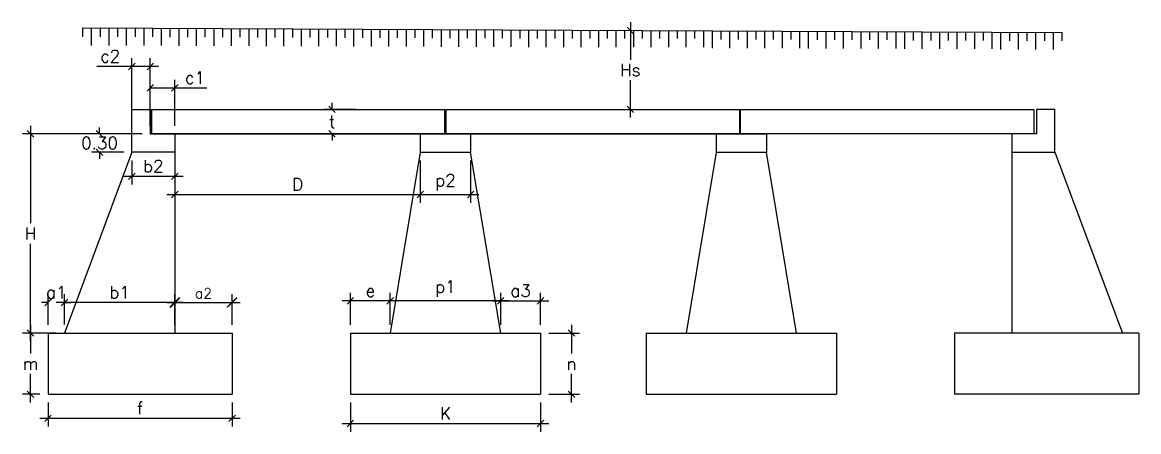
# Model space of a CAD drawing. Header units: inches. Extents: x 0 to 420, y 0 to 297.
# Drawn here: x 155.1 to 291.5, y 148.1 to 198.2 of the extents above; entities that cross this region are included whole.
import ezdxf

# ---------------------------------------------------------------- set-up
doc = ezdxf.new("R2010")
doc.units = ezdxf.units.IN
doc.header["$MEASUREMENT"] = 0
doc.layers.add('section', color=90, linetype='Continuous')
doc.styles.get("Standard").update_dxf_attribs({"font": 'arial.ttf'})
doc.styles.add('style1', font='romans.shx')
doc.dimstyles.get("Standard").update_dxf_attribs({"dimtxt": 0.18, "dimasz": 0.18, "dimexe": 0.18, "dimexo": 0.0625, "dimgap": 0.09, "dimtad": 0, "dimtih": 1, "dimtoh": 1, "dimdec": 4, "dimzin": 0, "dimdsep": 46, "dimtxsty": 'Standard', "dimcen": 0.09, "dimadec": 0, "dimazin": 0, "dimtfac": 1, "dimtdec": 4, "dimtofl": 0, "dimtmove": 0, "dimatfit": 3, "dimfxl": 1, "dimtolj": 1, "dimtzin": 0, "dimarcsym": 0})

# ---------------------------------------------------------------- blocks, each defined once
blk = doc.blocks.new('_Oblique')
at = {"color": 0, "linetype": 'ByBlock', "lineweight": -2}
blk.add_line((-0.5, -0.5), (0.5, 0.5), dxfattribs=at)
blk = doc.blocks.new('*D58')
at = {"color": 252, "linetype": 'Continuous', "lineweight": -2, "transparency": 16777216}
for p, q in [((170.74, 185.53), (170.74, 191.16)), ((173.74, 185.53), (173.74, 191.16)), ((170.74, 190.16), (174.74, 190.16)), ((173.74, 190.16), (177.64, 190.16))]:
    blk.add_line(p, q, dxfattribs=at)
at = {"layer": 'DEFPOINTS', "color": 0, "linetype": 'Continuous', "transparency": 16777216}
for p in [(170.74, 190.16), (170.74, 184.53), (173.74, 184.53)]:
    blk.add_point(p, dxfattribs=at)
at = {"color": 252, "linetype": 'Continuous', "lineweight": -2, "transparency": 16777216, "xscale": 0.8, "yscale": 0.8, "zscale": 0.8, "rotation": 180}
blk.add_blockref('_Oblique', (170.74, 190.16), dxfattribs=at)
at = {"color": 252, "linetype": 'Continuous', "lineweight": -2, "transparency": 16777216, "xscale": 0.8, "yscale": 0.8, "zscale": 0.8}
blk.add_blockref('_Oblique', (173.74, 190.16), dxfattribs=at)
at = {"color": 1, "linetype": 'Continuous', "transparency": 16777216, "insert": (176.21, 191.41), "char_height": 1.5, "attachment_point": 5, "style": 'style1'}
blk.add_mtext('\\A1;c1', dxfattribs=at)
blk = doc.blocks.new('*D59')
at = {"color": 252, "linetype": 'Continuous', "lineweight": -2, "transparency": 16777216}
for p, q in [((168.49, 185.59), (168.49, 193.79)), ((170.74, 185.59), (170.74, 193.79)), ((168.49, 192.79), (164.19, 192.79)), ((171.74, 192.79), (168.49, 192.79))]:
    blk.add_line(p, q, dxfattribs=at)
at = {"layer": 'DEFPOINTS', "color": 0, "linetype": 'Continuous', "transparency": 16777216}
for p in [(168.49, 192.79), (168.49, 184.59), (170.74, 184.59)]:
    blk.add_point(p, dxfattribs=at)
at = {"color": 252, "linetype": 'Continuous', "lineweight": -2, "transparency": 16777216, "xscale": 0.8, "yscale": 0.8, "zscale": 0.8, "rotation": 180}
blk.add_blockref('_Oblique', (168.49, 192.79), dxfattribs=at)
at = {"color": 252, "linetype": 'Continuous', "lineweight": -2, "transparency": 16777216, "xscale": 0.8, "yscale": 0.8, "zscale": 0.8}
blk.add_blockref('_Oblique', (170.74, 192.79), dxfattribs=at)
at = {"color": 1, "linetype": 'Continuous', "transparency": 16777216, "insert": (165.84, 194.04), "char_height": 1.5, "attachment_point": 5, "style": 'style1'}
blk.add_mtext('\\A1;c2', dxfattribs=at)
blk = doc.blocks.new('*D60')
at = {"color": 252, "linetype": 'Continuous', "lineweight": -2, "transparency": 16777216}
for p, q in [((168.49, 181.28), (168.49, 178.33)), ((173.74, 181.28), (173.74, 178.33)), ((174.74, 179.33), (167.49, 179.33))]:
    blk.add_line(p, q, dxfattribs=at)
at = {"layer": 'DEFPOINTS', "color": 0, "linetype": 'Continuous', "transparency": 16777216}
for p in [(168.49, 182.28), (173.74, 182.28), (168.49, 179.33)]:
    blk.add_point(p, dxfattribs=at)
at = {"color": 252, "linetype": 'Continuous', "lineweight": -2, "transparency": 16777216, "xscale": 0.8, "yscale": 0.8, "zscale": 0.8, "rotation": 180}
blk.add_blockref('_Oblique', (168.49, 179.33), dxfattribs=at)
at = {"color": 252, "linetype": 'Continuous', "lineweight": -2, "transparency": 16777216, "xscale": 0.8, "yscale": 0.8, "zscale": 0.8}
blk.add_blockref('_Oblique', (173.74, 179.33), dxfattribs=at)
at = {"color": 1, "linetype": 'Continuous', "transparency": 16777216, "insert": (171.11, 180.58), "char_height": 1.5, "attachment_point": 5, "style": 'style1'}
blk.add_mtext('\\A1;b2', dxfattribs=at)
blk = doc.blocks.new('*D61')
at = {"color": 252, "linetype": 'Continuous', "lineweight": -2, "transparency": 16777216}
for p, q in [((173.74, 181.28), (173.74, 176.11)), ((203.74, 181.28), (203.74, 176.11)), ((172.74, 177.11), (204.74, 177.11))]:
    blk.add_line(p, q, dxfattribs=at)
at = {"layer": 'DEFPOINTS', "color": 0, "linetype": 'Continuous', "transparency": 16777216}
for p in [(173.74, 182.28), (203.74, 182.28), (203.74, 177.11)]:
    blk.add_point(p, dxfattribs=at)
at = {"color": 252, "linetype": 'Continuous', "lineweight": -2, "transparency": 16777216, "xscale": 0.8, "yscale": 0.8, "zscale": 0.8, "rotation": 180}
blk.add_blockref('_Oblique', (173.74, 177.11), dxfattribs=at)
at = {"color": 252, "linetype": 'Continuous', "lineweight": -2, "transparency": 16777216, "xscale": 0.8, "yscale": 0.8, "zscale": 0.8}
blk.add_blockref('_Oblique', (203.74, 177.11), dxfattribs=at)
at = {"color": 1, "linetype": 'Continuous', "transparency": 16777216, "insert": (188.74, 178.36), "char_height": 1.5, "attachment_point": 5, "style": 'style1'}
blk.add_mtext('\\A1;D', dxfattribs=at)
blk = doc.blocks.new('_ArchTick')
at = {"color": 0, "linetype": 'ByBlock', "const_width": 0.15}
blk.add_lwpolyline([(-0.5, -0.5), (0.5, 0.5)], dxfattribs=at)
blk = doc.blocks.new('*D62')
at = {"color": 252, "linetype": 'Continuous', "lineweight": -2, "transparency": 16777216}
for p, q in [((172.74, 163.9), (181.74, 163.9)), ((173.74, 161.16), (173.74, 164.9)), ((180.74, 161.16), (180.74, 164.9))]:
    blk.add_line(p, q, dxfattribs=at)
at = {"layer": 'DEFPOINTS', "color": 0, "linetype": 'Continuous', "transparency": 16777216}
for p in [(180.74, 163.9), (173.74, 160.16), (180.74, 160.16)]:
    blk.add_point(p, dxfattribs=at)
at = {"color": 252, "linetype": 'Continuous', "lineweight": -2, "transparency": 16777216, "xscale": 1.199999999999999, "yscale": 1.199999999999999, "zscale": 1.199999999999999, "rotation": 180}
blk.add_blockref('_ArchTick', (173.74, 163.9), dxfattribs=at)
at = {"color": 252, "linetype": 'Continuous', "lineweight": -2, "transparency": 16777216, "xscale": 1.199999999999999, "yscale": 1.199999999999999, "zscale": 1.199999999999999}
blk.add_blockref('_ArchTick', (180.74, 163.9), dxfattribs=at)
at = {"color": 1, "linetype": 'Continuous', "transparency": 16777216, "insert": (177.24, 165.03), "char_height": 1.25, "attachment_point": 5, "style": 'style1'}
blk.add_mtext('\\A1;a2', dxfattribs=at)
blk = doc.blocks.new('*D63')
at = {"color": 252, "linetype": 'Continuous', "lineweight": -2, "transparency": 16777216}
for p, q in [((174.74, 163.9), (159.24, 163.9)), ((160.24, 161.22), (160.24, 164.9)), ((173.74, 161.22), (173.74, 164.9))]:
    blk.add_line(p, q, dxfattribs=at)
at = {"layer": 'DEFPOINTS', "color": 0, "linetype": 'Continuous', "transparency": 16777216}
for p in [(160.24, 163.9), (160.24, 160.22), (173.74, 160.22)]:
    blk.add_point(p, dxfattribs=at)
at = {"color": 252, "linetype": 'Continuous', "lineweight": -2, "transparency": 16777216, "xscale": 0.8, "yscale": 0.8, "zscale": 0.8, "rotation": 180}
blk.add_blockref('_Oblique', (160.24, 163.9), dxfattribs=at)
at = {"color": 252, "linetype": 'Continuous', "lineweight": -2, "transparency": 16777216, "xscale": 0.8, "yscale": 0.8, "zscale": 0.8}
blk.add_blockref('_Oblique', (173.74, 163.9), dxfattribs=at)
at = {"color": 1, "linetype": 'Continuous', "transparency": 16777216, "insert": (166.99, 165.15), "char_height": 1.5, "attachment_point": 5, "style": 'style1'}
blk.add_mtext('\\A1;b1', dxfattribs=at)
blk = doc.blocks.new('*D64')
at = {"color": 252, "linetype": 'Continuous', "lineweight": -2, "transparency": 16777216}
for p, q in [((158.24, 163.9), (157.44, 163.9)), ((158.24, 161.16), (158.24, 164.9)), ((160.24, 161.28), (160.24, 164.9)), ((160.24, 163.9), (161.04, 163.9))]:
    blk.add_line(p, q, dxfattribs=at)
at = {"layer": 'DEFPOINTS', "color": 0, "linetype": 'Continuous', "transparency": 16777216}
for p in [(158.24, 163.9), (158.24, 160.16), (160.24, 160.28)]:
    blk.add_point(p, dxfattribs=at)
at = {"color": 252, "linetype": 'Continuous', "lineweight": -2, "transparency": 16777216, "xscale": 0.8, "yscale": 0.8, "zscale": 0.8}
blk.add_blockref('_Oblique', (158.24, 163.9), dxfattribs=at)
at = {"color": 252, "linetype": 'Continuous', "lineweight": -2, "transparency": 16777216, "xscale": 0.8, "yscale": 0.8, "zscale": 0.8, "rotation": 180}
blk.add_blockref('_Oblique', (160.24, 163.9), dxfattribs=at)
at = {"color": 1, "linetype": 'Continuous', "transparency": 16777216, "insert": (159.24, 165.15), "char_height": 1.5, "attachment_point": 5, "style": 'style1'}
blk.add_mtext('\\A1;a1', dxfattribs=at)
blk = doc.blocks.new('*D65')
at = {"color": 252, "linetype": 'Continuous', "lineweight": -2, "transparency": 16777216}
for p, q in [((169.74, 184.53), (163.54, 184.53)), ((164.54, 184.53), (164.54, 185.33)), ((167.49, 182.28), (163.54, 182.28)), ((164.54, 182.28), (164.54, 181.48))]:
    blk.add_line(p, q, dxfattribs=at)
at = {"layer": 'DEFPOINTS', "color": 0, "linetype": 'Continuous', "transparency": 16777216}
for p in [(164.54, 184.53), (170.74, 184.53), (168.49, 182.28)]:
    blk.add_point(p, dxfattribs=at)
at = {"color": 252, "linetype": 'Continuous', "lineweight": -2, "transparency": 16777216, "xscale": 0.8, "yscale": 0.8, "zscale": 0.8}
for p, rotation in [((164.54, 184.53), 270), ((164.54, 182.28), 90)]:
    blk.add_blockref('_Oblique', p, dxfattribs=dict(at, rotation=rotation))
at = {"color": 1, "linetype": 'Continuous', "transparency": 16777216, "insert": (164.54, 183.41), "char_height": 1.5, "attachment_point": 5, "style": 'style1'}
blk.add_mtext('\\A1;0.30', dxfattribs=at)
blk = doc.blocks.new('*D66')
at = {"color": 252, "linetype": 'Continuous', "lineweight": -2, "transparency": 16777216}
for p, q in [((192.95, 187.53), (192.95, 188.33)), ((195.9, 187.53), (191.95, 187.53)), ((195.9, 184.53), (191.95, 184.53)), ((192.95, 184.53), (192.95, 183.73))]:
    blk.add_line(p, q, dxfattribs=at)
at = {"layer": 'DEFPOINTS', "color": 0, "linetype": 'Continuous', "transparency": 16777216}
for p in [(192.95, 187.53), (196.9, 187.53), (196.9, 184.53)]:
    blk.add_point(p, dxfattribs=at)
at = {"color": 252, "linetype": 'Continuous', "lineweight": -2, "transparency": 16777216, "xscale": 0.8, "yscale": 0.8, "zscale": 0.8}
for p, rotation in [((192.95, 187.53), 270), ((192.95, 184.53), 90)]:
    blk.add_blockref('_Oblique', p, dxfattribs=dict(at, rotation=rotation))
at = {"color": 1, "linetype": 'Continuous', "transparency": 16777216, "insert": (192.95, 186.03), "char_height": 1.5, "attachment_point": 5, "style": 'style1'}
blk.add_mtext('\\A1;t', dxfattribs=at)
blk = doc.blocks.new('*D67')
at = {"color": 252, "linetype": 'Continuous', "lineweight": -2, "transparency": 16777216}
for p, q in [((167.49, 184.53), (155.1, 184.53)), ((156.1, 185.53), (156.1, 173.59)), ((156.1, 159.16), (156.1, 171.09)), ((159.24, 160.16), (155.1, 160.16))]:
    blk.add_line(p, q, dxfattribs=at)
at = {"layer": 'DEFPOINTS', "color": 0, "linetype": 'Continuous', "transparency": 16777216}
for p in [(156.1, 184.53), (168.49, 184.53), (160.24, 160.16)]:
    blk.add_point(p, dxfattribs=at)
at = {"color": 252, "linetype": 'Continuous', "lineweight": -2, "transparency": 16777216, "xscale": 0.8, "yscale": 0.8, "zscale": 0.8}
for p, rotation in [((156.1, 184.53), 90), ((156.1, 160.16), 270)]:
    blk.add_blockref('_Oblique', p, dxfattribs=dict(at, rotation=rotation))
at = {"color": 1, "linetype": 'Continuous', "transparency": 16777216, "insert": (156.1, 172.34), "char_height": 1.5, "attachment_point": 5, "style": 'style1'}
blk.add_mtext('\\A1;H', dxfattribs=at)
blk = doc.blocks.new('*D68')
at = {"color": 252, "linetype": 'Continuous', "lineweight": -2, "transparency": 16777216}
for p, q in [((156.1, 161.16), (156.1, 157.66)), ((157.24, 160.16), (155.1, 160.16)), ((156.1, 151.66), (156.1, 155.16)), ((157.24, 152.66), (155.1, 152.66))]:
    blk.add_line(p, q, dxfattribs=at)
at = {"layer": 'DEFPOINTS', "color": 0, "linetype": 'Continuous', "transparency": 16777216}
for p in [(158.24, 160.16), (156.1, 152.66), (158.24, 152.66)]:
    blk.add_point(p, dxfattribs=at)
at = {"color": 252, "linetype": 'Continuous', "lineweight": -2, "transparency": 16777216, "xscale": 0.8, "yscale": 0.8, "zscale": 0.8}
for p, rotation in [((156.1, 160.16), 90), ((156.1, 152.66), 270)]:
    blk.add_blockref('_Oblique', p, dxfattribs=dict(at, rotation=rotation))
at = {"color": 1, "linetype": 'Continuous', "transparency": 16777216, "insert": (156.1, 156.41), "char_height": 1.5, "attachment_point": 5, "style": 'style1'}
blk.add_mtext('\\A1;m', dxfattribs=at)
blk = doc.blocks.new('*D69')
at = {"color": 252, "linetype": 'Continuous', "lineweight": -2, "transparency": 16777216}
for p, q in [((158.24, 151.66), (158.24, 148.72)), ((180.74, 151.66), (180.74, 148.72)), ((157.24, 149.72), (181.74, 149.72))]:
    blk.add_line(p, q, dxfattribs=at)
at = {"layer": 'DEFPOINTS', "color": 0, "linetype": 'Continuous', "transparency": 16777216}
for p in [(158.24, 152.66), (180.74, 152.66), (180.74, 149.72)]:
    blk.add_point(p, dxfattribs=at)
at = {"color": 252, "linetype": 'Continuous', "lineweight": -2, "transparency": 16777216, "xscale": 0.8, "yscale": 0.8, "zscale": 0.8, "rotation": 180}
blk.add_blockref('_Oblique', (158.24, 149.72), dxfattribs=at)
at = {"color": 252, "linetype": 'Continuous', "lineweight": -2, "transparency": 16777216, "xscale": 0.8, "yscale": 0.8, "zscale": 0.8}
blk.add_blockref('_Oblique', (180.74, 149.72), dxfattribs=at)
at = {"color": 1, "linetype": 'Continuous', "transparency": 16777216, "insert": (169.49, 150.97), "char_height": 1.5, "attachment_point": 5, "style": 'style1'}
blk.add_mtext('\\A1;f', dxfattribs=at)
blk = doc.blocks.new('*D73')
at = {"color": 252, "linetype": 'Continuous', "lineweight": -2, "transparency": 16777216}
for p, q in [((203.74, 181.28), (203.74, 176.11)), ((209.89, 181.28), (209.89, 176.11)), ((202.74, 177.11), (210.89, 177.11))]:
    blk.add_line(p, q, dxfattribs=at)
at = {"layer": 'DEFPOINTS', "color": 0, "linetype": 'Continuous', "transparency": 16777216}
for p in [(203.74, 182.28), (209.89, 182.28), (209.89, 177.11)]:
    blk.add_point(p, dxfattribs=at)
at = {"color": 252, "linetype": 'Continuous', "lineweight": -2, "transparency": 16777216, "xscale": 0.8, "yscale": 0.8, "zscale": 0.8, "rotation": 180}
blk.add_blockref('_Oblique', (203.74, 177.11), dxfattribs=at)
at = {"color": 252, "linetype": 'Continuous', "lineweight": -2, "transparency": 16777216, "xscale": 0.8, "yscale": 0.8, "zscale": 0.8}
blk.add_blockref('_Oblique', (209.89, 177.11), dxfattribs=at)
at = {"color": 1, "linetype": 'Continuous', "transparency": 16777216, "insert": (206.81, 178.61), "char_height": 1.5, "attachment_point": 5, "style": 'style1'}
blk.add_mtext('\\A1;p2', dxfattribs=at)
blk = doc.blocks.new('*D74')
at = {"color": 252, "linetype": 'Continuous', "lineweight": -2, "transparency": 16777216}
for p, q in [((214.56, 164.09), (199.06, 164.09)), ((200.06, 161.16), (200.06, 165.09)), ((213.56, 161.16), (213.56, 165.09))]:
    blk.add_line(p, q, dxfattribs=at)
at = {"layer": 'DEFPOINTS', "color": 0, "linetype": 'Continuous', "transparency": 16777216}
for p in [(200.06, 164.09), (200.06, 160.16), (213.56, 160.16)]:
    blk.add_point(p, dxfattribs=at)
at = {"color": 252, "linetype": 'Continuous', "lineweight": -2, "transparency": 16777216, "xscale": 0.8, "yscale": 0.8, "zscale": 0.8, "rotation": 180}
blk.add_blockref('_Oblique', (200.06, 164.09), dxfattribs=at)
at = {"color": 252, "linetype": 'Continuous', "lineweight": -2, "transparency": 16777216, "xscale": 0.8, "yscale": 0.8, "zscale": 0.8}
blk.add_blockref('_Oblique', (213.56, 164.09), dxfattribs=at)
at = {"color": 1, "linetype": 'Continuous', "transparency": 16777216, "insert": (206.81, 165.59), "char_height": 1.5, "attachment_point": 5, "style": 'style1'}
blk.add_mtext('\\A1;p1', dxfattribs=at)
blk = doc.blocks.new('*D75')
at = {"color": 252, "linetype": 'Continuous', "lineweight": -2, "transparency": 16777216}
for p, q in [((201.06, 164.09), (194.19, 164.09)), ((195.19, 161.16), (195.19, 165.09)), ((200.06, 161.16), (200.06, 165.09))]:
    blk.add_line(p, q, dxfattribs=at)
at = {"layer": 'DEFPOINTS', "color": 0, "linetype": 'Continuous', "transparency": 16777216}
for p in [(195.19, 164.09), (195.19, 160.16), (200.06, 160.16)]:
    blk.add_point(p, dxfattribs=at)
at = {"color": 252, "linetype": 'Continuous', "lineweight": -2, "transparency": 16777216, "xscale": 0.8, "yscale": 0.8, "zscale": 0.8, "rotation": 180}
blk.add_blockref('_Oblique', (195.19, 164.09), dxfattribs=at)
at = {"color": 252, "linetype": 'Continuous', "lineweight": -2, "transparency": 16777216, "xscale": 0.8, "yscale": 0.8, "zscale": 0.8}
blk.add_blockref('_Oblique', (200.06, 164.09), dxfattribs=at)
at = {"color": 1, "linetype": 'Continuous', "transparency": 16777216, "insert": (197.63, 165.34), "char_height": 1.5, "attachment_point": 5, "style": 'style1'}
blk.add_mtext('\\A1;e', dxfattribs=at)
blk = doc.blocks.new('*D76')
at = {"color": 252, "linetype": 'Continuous', "lineweight": -2, "transparency": 16777216}
for p, q in [((212.56, 164.09), (219.44, 164.09)), ((213.56, 161.16), (213.56, 165.09)), ((218.44, 161.16), (218.44, 165.09))]:
    blk.add_line(p, q, dxfattribs=at)
at = {"layer": 'DEFPOINTS', "color": 0, "linetype": 'Continuous', "transparency": 16777216}
for p in [(218.44, 164.09), (213.56, 160.16), (218.44, 160.16)]:
    blk.add_point(p, dxfattribs=at)
at = {"color": 252, "linetype": 'Continuous', "lineweight": -2, "transparency": 16777216, "xscale": 0.8, "yscale": 0.8, "zscale": 0.8, "rotation": 180}
blk.add_blockref('_Oblique', (213.56, 164.09), dxfattribs=at)
at = {"color": 252, "linetype": 'Continuous', "lineweight": -2, "transparency": 16777216, "xscale": 0.8, "yscale": 0.8, "zscale": 0.8}
blk.add_blockref('_Oblique', (218.44, 164.09), dxfattribs=at)
at = {"color": 1, "linetype": 'Continuous', "transparency": 16777216, "insert": (216, 165.34), "char_height": 1.5, "attachment_point": 5, "style": 'style1'}
blk.add_mtext('\\A1;a3', dxfattribs=at)
blk = doc.blocks.new('*D77')
at = {"color": 252, "linetype": 'Continuous', "lineweight": -2, "transparency": 16777216}
for p, q in [((222.21, 161.16), (222.21, 157.66)), ((219.44, 160.16), (223.21, 160.16)), ((222.21, 151.66), (222.21, 155.16)), ((219.44, 152.66), (223.21, 152.66))]:
    blk.add_line(p, q, dxfattribs=at)
at = {"layer": 'DEFPOINTS', "color": 0, "linetype": 'Continuous', "transparency": 16777216}
for p in [(218.44, 160.16), (218.44, 152.66), (222.21, 152.66)]:
    blk.add_point(p, dxfattribs=at)
at = {"color": 252, "linetype": 'Continuous', "lineweight": -2, "transparency": 16777216, "xscale": 0.8, "yscale": 0.8, "zscale": 0.8}
for p, rotation in [((222.21, 160.16), 90), ((222.21, 152.66), 270)]:
    blk.add_blockref('_Oblique', p, dxfattribs=dict(at, rotation=rotation))
at = {"color": 1, "linetype": 'Continuous', "transparency": 16777216, "insert": (222.21, 156.41), "char_height": 1.5, "attachment_point": 5, "style": 'style1'}
blk.add_mtext('\\A1;n', dxfattribs=at)
blk = doc.blocks.new('*D78')
at = {"color": 252, "linetype": 'Continuous', "lineweight": -2, "transparency": 16777216}
for p, q in [((195.19, 151.66), (195.19, 148.08)), ((218.44, 151.66), (218.44, 148.08)), ((194.19, 149.08), (219.44, 149.08))]:
    blk.add_line(p, q, dxfattribs=at)
at = {"layer": 'DEFPOINTS', "color": 0, "linetype": 'Continuous', "transparency": 16777216}
for p in [(195.19, 152.66), (218.44, 152.66), (218.44, 149.08)]:
    blk.add_point(p, dxfattribs=at)
at = {"color": 252, "linetype": 'Continuous', "lineweight": -2, "transparency": 16777216, "xscale": 0.8, "yscale": 0.8, "zscale": 0.8, "rotation": 180}
blk.add_blockref('_Oblique', (195.19, 149.08), dxfattribs=at)
at = {"color": 252, "linetype": 'Continuous', "lineweight": -2, "transparency": 16777216, "xscale": 0.8, "yscale": 0.8, "zscale": 0.8}
blk.add_blockref('_Oblique', (218.44, 149.08), dxfattribs=at)
at = {"color": 1, "linetype": 'Continuous', "transparency": 16777216, "insert": (206.81, 150.33), "char_height": 1.5, "attachment_point": 5, "style": 'style1'}
blk.add_mtext('\\A1;K', dxfattribs=at)
blk = doc.blocks.new('*D93')
at = {"color": 252, "linetype": 'Continuous', "lineweight": -2, "transparency": 16777216}
for p, q in [((229.41, 198.19), (229.41, 193.61)), ((230.33, 197.19), (230.41, 197.19)), ((229.41, 186.53), (229.41, 191.11)), ((230.33, 187.53), (230.41, 187.53))]:
    blk.add_line(p, q, dxfattribs=at)
at = {"layer": 'DEFPOINTS', "color": 0, "linetype": 'Continuous', "transparency": 16777216}
for p in [(229.33, 197.19), (229.33, 187.53), (229.41, 187.53)]:
    blk.add_point(p, dxfattribs=at)
at = {"color": 252, "linetype": 'Continuous', "lineweight": -2, "transparency": 16777216, "xscale": 0.8, "yscale": 0.8, "zscale": 0.8}
for p, rotation in [((229.41, 197.19), 90), ((229.41, 187.53), 270)]:
    blk.add_blockref('_Oblique', p, dxfattribs=dict(at, rotation=rotation))
at = {"color": 1, "linetype": 'Continuous', "transparency": 16777216, "insert": (229.41, 192.36), "char_height": 1.5, "attachment_point": 5, "style": 'style1'}
blk.add_mtext('\\A1;Hs', dxfattribs=at)

msp = doc.modelspace()

# ---------------------------------------------------------------- linework, layer by layer
at = {"color": 253, "linetype": 'Continuous'}
for p, q in [((162.49788, 197.50642), (282.18343, 196.9406)), ((162.49788, 196.41634), (162.49788, 197.50642)), ((163.5665, 195.35658), (163.5665, 197.47611)), ((164.63512, 196.41634), (164.63512, 197.47106)), ((165.70374, 195.35658), (165.70374, 197.46601)), ((166.77236, 196.41634), (166.77236, 197.46096)), ((167.84099, 195.35658), (167.84099, 197.4559)), ((168.90961, 196.41634), (168.90961, 197.45085)), ((169.97823, 195.35658), (169.97823, 197.4458)), ((171.04685, 196.41634), (171.04685, 197.44075)), ((172.11547, 195.35658), (172.11547, 197.4357)), ((173.18409, 196.37088), (173.18409, 197.43064)), ((174.25271, 195.31111), (174.25271, 197.43064)), ((175.32133, 196.37088), (175.32133, 197.42559)), ((176.38995, 195.31111), (176.38995, 197.42054)), ((177.45857, 196.37088), (177.45857, 197.41549)), ((178.52719, 195.31111), (178.52719, 197.41044)), ((179.59582, 196.37088), (179.59582, 197.40538)), ((180.66444, 195.31111), (180.66444, 197.40033)), ((181.73306, 196.37088), (181.73306, 197.39528)), ((182.80168, 195.31111), (182.80168, 197.39023)), ((183.8703, 196.32541), (183.8703, 197.38518)), ((184.93892, 195.26564), (184.93892, 197.38518)), ((186.00754, 196.32541), (186.00754, 197.38012)), ((187.07616, 195.26564), (187.07616, 197.37507)), ((188.14478, 196.32541), (188.14478, 197.37002)), ((189.2134, 195.26564), (189.2134, 197.36497)), ((190.28202, 196.32541), (190.28202, 197.35992)), ((191.35065, 195.26564), (191.35065, 197.35486)), ((192.41927, 196.32541), (192.41927, 197.34981)), ((193.48789, 195.26564), (193.48789, 197.34476)), ((194.55651, 196.27994), (194.55651, 197.33971)), ((195.62513, 195.22017), (195.62513, 197.33971)), ((196.69375, 196.27994), (196.69375, 197.33466)), ((197.76237, 195.22017), (197.76237, 197.3296)), ((198.83099, 196.27994), (198.83099, 197.32455)), ((199.89961, 195.22017), (199.89961, 197.3195)), ((200.96823, 196.27994), (200.96823, 197.31445)), ((202.03686, 195.22017), (202.03686, 197.3094)), ((203.10548, 196.27994), (203.10548, 197.30434)), ((204.1741, 195.22017), (204.1741, 197.29929)), ((205.24272, 196.23447), (205.24272, 197.29424)), ((206.31134, 195.1747), (206.31134, 197.29424)), ((207.37996, 196.23447), (207.37996, 197.28919)), ((208.44858, 195.1747), (208.44858, 197.28414)), ((209.5172, 196.23447), (209.5172, 197.27908)), ((210.58582, 195.1747), (210.58582, 197.27403)), ((211.65444, 196.23447), (211.65444, 197.26898)), ((212.72306, 195.1747), (212.72306, 197.26393)), ((213.79169, 196.23447), (213.79169, 197.25888)), ((214.86031, 195.1747), (214.86031, 197.25382)), ((215.92893, 196.189), (215.92893, 197.24877)), ((216.99755, 195.12924), (216.99755, 197.24877)), ((218.06617, 196.189), (218.06617, 197.24372)), ((219.13479, 195.12924), (219.13479, 197.23867)), ((220.20341, 196.189), (220.20341, 197.23362)), ((221.27203, 195.12924), (221.27203, 197.22856)), ((222.34065, 196.189), (222.34065, 197.22351)), ((223.40927, 195.12924), (223.40927, 197.21846)), ((224.47789, 196.189), (224.47789, 197.21341)), ((225.54652, 195.12924), (225.54652, 197.20836)), ((226.61514, 196.189), (226.61514, 197.2033)), ((227.68376, 195.12924), (227.68376, 197.19825)), ((228.75238, 196.189), (228.75238, 197.1932)), ((229.821, 195.12924), (229.821, 197.18815)), ((230.88962, 196.189), (230.88962, 197.1831)), ((231.95824, 195.12924), (231.95824, 197.17804)), ((233.02686, 196.189), (233.02686, 197.17299)), ((234.09548, 195.12924), (234.09548, 197.16794)), ((235.1641, 196.189), (235.1641, 197.16289)), ((236.23273, 195.12924), (236.23273, 197.15784)), ((237.30135, 196.189), (237.30135, 197.15278)), ((238.36997, 195.12924), (238.36997, 197.14773)), ((239.43859, 195.0282), (239.43859, 197.14773)), ((240.50721, 196.08796), (240.50721, 197.14268)), ((241.57583, 195.0282), (241.57583, 197.13763)), ((242.64445, 196.08796), (242.64445, 197.13258)), ((243.71307, 195.0282), (243.71307, 197.12752)), ((244.78169, 196.08796), (244.78169, 197.12247)), ((245.85031, 195.0282), (245.85031, 197.11742)), ((246.91893, 196.08796), (246.91893, 197.11237)), ((247.98756, 195.0282), (247.98756, 197.10732)), ((249.05618, 196.08796), (249.05618, 197.10226)), ((250.1248, 195.0282), (250.1248, 197.09721)), ((251.19342, 194.97262), (251.19342, 197.09216)), ((252.26204, 196.03239), (252.26204, 197.08711)), ((253.33066, 194.97262), (253.33066, 197.08206)), ((254.39928, 196.03239), (254.39928, 197.077)), ((255.4679, 194.97262), (255.4679, 197.07195)), ((256.53652, 196.03239), (256.53652, 197.0669)), ((257.60514, 194.97262), (257.60514, 197.06185)), ((258.67376, 196.03239), (258.67376, 197.0568)), ((259.74239, 194.97262), (259.74239, 197.05174)), ((260.81101, 196.03239), (260.81101, 197.04669)), ((261.87963, 194.97262), (261.87963, 197.04164)), ((262.94825, 194.9221), (262.94825, 197.04164)), ((264.01687, 195.98187), (264.01687, 197.03659)), ((265.08549, 194.9221), (265.08549, 197.03154)), ((266.15411, 195.98187), (266.15411, 197.02648)), ((267.22273, 194.9221), (267.22273, 197.02143)), ((268.29135, 195.98187), (268.29135, 197.01638)), ((269.35997, 194.9221), (269.35997, 197.01133)), ((270.42859, 195.98187), (270.42859, 197.00628)), ((271.49722, 194.9221), (271.49722, 197.00122)), ((272.56584, 195.98187), (272.56584, 196.99617)), ((273.63446, 194.9221), (273.63446, 196.99112)), ((274.70308, 194.87158), (274.70308, 196.99112)), ((275.7717, 195.93135), (275.7717, 196.98607)), ((276.84032, 194.87158), (276.84032, 196.98102)), ((277.90894, 195.93135), (277.90894, 196.97596)), ((278.97756, 194.87158), (278.97756, 196.97091)), ((280.04618, 195.93135), (280.04618, 196.96586)), ((281.1148, 194.87158), (281.1148, 196.96081)), ((282.18343, 195.93135), (282.18343, 196.9406))]:
    msp.add_line(p, q, dxfattribs=at)
at = {"layer": 'section', "linetype": 'Continuous'}
for p, q in [((168.48794, 187.53198), (170.73794, 187.53198)), ((168.48794, 182.28198), (168.48794, 187.53198)), ((170.73794, 187.53198), (170.73794, 184.53198)), ((170.88794, 187.53198), (170.88794, 184.53198)), ((170.88794, 187.53198), (206.73794, 187.53198)), ((206.73794, 184.53198), (206.73794, 187.53198)), ((281.28794, 187.53198), (279.03794, 187.53198)), ((279.03794, 187.53198), (279.03794, 184.53198)), ((281.28794, 182.28198), (281.28794, 187.53198)), ((170.73794, 184.53198), (173.73794, 184.53198)), ((170.88794, 184.53198), (206.73794, 184.53198)), ((173.73794, 184.53198), (173.73794, 182.28198)), ((203.73794, 184.53198), (209.88794, 184.53198)), ((203.73794, 184.53198), (203.73794, 182.28198)), ((209.88794, 184.53198), (209.88794, 182.28198)), ((209.88794, 184.53198), (239.88794, 184.53198)), ((239.88794, 184.53198), (246.03794, 184.53198)), ((239.88794, 184.53198), (239.88794, 182.28198)), ((246.03794, 184.53198), (246.03794, 182.28198)), ((279.03794, 184.53198), (276.03794, 184.53198)), ((276.03794, 184.53198), (276.03794, 182.28198)), ((168.48794, 182.28198), (160.23794, 160.15698)), ((173.73794, 182.28198), (168.48794, 182.28198)), ((173.73794, 182.28198), (173.73794, 160.15698)), ((203.73794, 182.28198), (200.06294, 160.15698)), ((203.73794, 182.28198), (209.88794, 182.28198)), ((213.56294, 160.15698), (209.88794, 182.28198)), ((239.88794, 182.28198), (236.21294, 160.15698)), ((239.88794, 182.28198), (246.03794, 182.28198)), ((249.71294, 160.15698), (246.03794, 182.28198)), ((276.03794, 182.28198), (281.28794, 182.28198)), ((276.03794, 182.28198), (276.03794, 160.15698)), ((281.28794, 182.28198), (289.53794, 160.15698)), ((158.24093, 160.15698), (180.74093, 160.15698)), ((158.24093, 160.15698), (158.24093, 152.65698)), ((180.74093, 160.15698), (180.74093, 152.65698)), ((195.18794, 160.15698), (195.18794, 152.65698)), ((195.18794, 160.15698), (218.43794, 160.15698)), ((218.43794, 160.15698), (218.43794, 152.65698)), ((231.33794, 160.15698), (231.33794, 152.65698)), ((231.33794, 160.15698), (254.58794, 160.15698)), ((254.58794, 160.15698), (254.58794, 152.65698)), ((291.53494, 160.15698), (269.03494, 160.15698)), ((269.03494, 160.15698), (269.03494, 152.65698)), ((291.53494, 160.15698), (291.53494, 152.65698)), ((158.24093, 152.65698), (180.74093, 152.65698)), ((195.18794, 152.65698), (218.43794, 152.65698)), ((231.33794, 152.65698), (254.58794, 152.65698)), ((291.53494, 152.65698), (269.03494, 152.65698))]:
    msp.add_line(p, q, dxfattribs=at)
for points in [[(170.88794, 187.53198), (206.73794, 187.53198), (206.73794, 184.53198), (170.88794, 184.53198)], [(206.88794, 187.53198), (242.73794, 187.53198), (242.73794, 184.53198), (206.88794, 184.53198)], [(242.88794, 187.53198), (278.73794, 187.53198), (278.73794, 184.53198), (242.88794, 184.53198)]]:
    msp.add_lwpolyline(points, close=True, dxfattribs=at)

# ---------------------------------------------------------------- dimensions: what is measured, and where the dimension line sits
at = {"color": 1, "linetype": 'Continuous'}
for base, p1, p2, text, picture, middle in [((229.41254, 187.53198), (229.33428, 197.19045), (229.33428, 187.53198), 'Hs', '*D93', (229.41254, 192.36121)), ((192.94739, 187.53198), (196.89794, 184.53198), (196.89794, 187.53198), 't', '*D66', (192.94739, 186.03198)), ((156.09726, 184.53198), (160.23794, 160.15698), (168.48794, 184.53198), 'H', '*D67', (156.09726, 172.34448)), ((164.53739, 184.53198), (168.48794, 182.28198), (170.73794, 184.53198), '0.30', '*D65', (164.53739, 183.40698)), ((156.09726, 152.65698), (158.24093, 160.15698), (158.24093, 152.65698), 'm', '*D68', (156.09726, 156.40698)), ((222.21061, 152.65698), (218.43794, 160.15698), (218.43794, 152.65698), 'n', '*D77', (222.21061, 156.40698))]:
    dim = msp.add_linear_dim(base=base, p1=p1, p2=p2, angle=90, text=text, dimstyle='Standard', override={"dimtxt": 1.5, "dimasz": 0.8, "dimexe": 1, "dimexo": 1, "dimgap": 0.5, "dimtad": 1, "dimtoh": 0, "dimdec": 2, "dimlfac": 0.075, "dimtxsty": 'style1', "dimblk1": 'Oblique', "dimblk2": 'Oblique', "dimsah": 1, "dimdle": 1, "dimclrd": 252, "dimclre": 252, "dimclrt": 1, "dimtix": 1}, dxfattribs=at)
    dim.commit()
    dim.dimension.update_dxf_attribs({"geometry": picture, "text_midpoint": middle})
for base, p1, p2, text, picture, middle in [((168.48794, 192.7874), (170.73794, 184.59448), (168.48794, 184.59448), 'c2', '*D59', (165.83556, 192.7874)), ((170.73794, 190.15797), (173.73794, 184.53198), (170.73794, 184.53198), 'c1', '*D58', (176.21175, 190.15797))]:
    dim = msp.add_linear_dim(base=base, p1=p1, p2=p2, text=text, dimstyle='Standard', override={"dimtxt": 1.5, "dimasz": 0.8, "dimexe": 1, "dimexo": 1, "dimgap": 0.5, "dimtad": 1, "dimtoh": 0, "dimdec": 2, "dimlfac": 0.075, "dimtxsty": 'style1', "dimblk1": 'Oblique', "dimblk2": 'Oblique', "dimsah": 1, "dimdle": 1, "dimclrd": 252, "dimclre": 252, "dimclrt": 1, "dimtix": 1}, dxfattribs=at)
    dim.commit()
    dim.dimension.update_dxf_attribs({"geometry": picture, "text_midpoint": middle, "dimtype": 160})
for base, p1, p2, text, override, picture, middle in [((168.48794, 179.32537), (173.73794, 182.28198), (168.48794, 182.28198), 'b2', {"dimtxt": 1.5, "dimasz": 0.8, "dimexe": 1, "dimexo": 1, "dimgap": 0.5, "dimtad": 1, "dimtoh": 0, "dimdec": 2, "dimlfac": 0.075, "dimtxsty": 'style1', "dimblk1": 'Oblique', "dimblk2": 'Oblique', "dimsah": 1, "dimdle": 1, "dimclrd": 252, "dimclre": 252, "dimclrt": 1, "dimtix": 1}, '*D60', (171.11294, 180.57537)), ((203.73794, 177.1124), (173.73794, 182.28198), (203.73794, 182.28198), 'D', {"dimtxt": 1.5, "dimasz": 0.8, "dimexe": 1, "dimexo": 1, "dimgap": 0.5, "dimtad": 1, "dimtoh": 0, "dimdec": 2, "dimlfac": 0.075, "dimtxsty": 'style1', "dimblk1": 'Oblique', "dimblk2": 'Oblique', "dimsah": 1, "dimdle": 1, "dimclrd": 252, "dimclre": 252, "dimclrt": 1, "dimtix": 1}, '*D61', (188.73794, 178.3624)), ((209.88794, 177.1124), (203.73794, 182.28198), (209.88794, 182.28198), 'p2', {"dimtxt": 1.5, "dimasz": 0.8, "dimexe": 1, "dimexo": 1, "dimgap": 0.5, "dimtad": 1, "dimtoh": 0, "dimdec": 2, "dimlfac": 0.075, "dimtxsty": 'style1', "dimblk1": 'Oblique', "dimblk2": 'Oblique', "dimsah": 1, "dimdle": 1, "dimclrd": 252, "dimclre": 252, "dimclrt": 1, "dimtix": 1}, '*D73', (206.81294, 178.6124)), ((200.06294, 164.08559), (213.56294, 160.15698), (200.06294, 160.15698), 'p1', {"dimtxt": 1.5, "dimasz": 0.8, "dimexe": 1, "dimexo": 1, "dimgap": 0.5, "dimtad": 1, "dimtoh": 0, "dimdec": 2, "dimlfac": 0.075, "dimtxsty": 'style1', "dimblk1": 'Oblique', "dimblk2": 'Oblique', "dimsah": 1, "dimdle": 1, "dimclrd": 252, "dimclre": 252, "dimclrt": 1, "dimtix": 1}, '*D74', (206.81294, 165.58559)), ((158.24093, 163.9019), (160.23794, 160.28198), (158.24093, 160.15698), 'a1', {"dimtxt": 1.5, "dimasz": 0.8, "dimexe": 1, "dimexo": 1, "dimgap": 0.5, "dimtad": 1, "dimtoh": 0, "dimdec": 2, "dimlfac": 0.075, "dimtxsty": 'style1', "dimblk1": 'Oblique', "dimblk2": 'Oblique', "dimsah": 1, "dimdle": 1, "dimclrd": 252, "dimclre": 252, "dimclrt": 1, "dimtix": 1}, '*D64', (159.23944, 165.1519)), ((160.23794, 163.9019), (173.73794, 160.21948), (160.23794, 160.21948), 'b1', {"dimtxt": 1.5, "dimasz": 0.8, "dimexe": 1, "dimexo": 1, "dimgap": 0.5, "dimtad": 1, "dimtoh": 0, "dimdec": 2, "dimlfac": 0.075, "dimtxsty": 'style1', "dimblk1": 'Oblique', "dimblk2": 'Oblique', "dimsah": 1, "dimdle": 1, "dimclrd": 252, "dimclre": 252, "dimclrt": 1, "dimtix": 1}, '*D63', (166.98794, 165.1519)), ((180.74093, 163.9019), (173.73794, 160.15698), (180.74093, 160.15698), 'a2', {"dimtxt": 1.25, "dimasz": 1.2, "dimexe": 1, "dimexo": 1, "dimgap": 0.5, "dimtad": 1, "dimtoh": 0, "dimdec": 2, "dimlfac": 0.075, "dimtxsty": 'style1', "dimblk1": 'ArchTick', "dimblk2": 'ArchTick', "dimsah": 1, "dimdle": 1, "dimclrd": 252, "dimclre": 252, "dimclrt": 1, "dimtix": 1}, '*D62', (177.23944, 165.0269)), ((195.18794, 164.08559), (200.06294, 160.15698), (195.18794, 160.15698), 'e', {"dimtxt": 1.5, "dimasz": 0.8, "dimexe": 1, "dimexo": 1, "dimgap": 0.5, "dimtad": 1, "dimtoh": 0, "dimdec": 2, "dimlfac": 0.075, "dimtxsty": 'style1', "dimblk1": 'Oblique', "dimblk2": 'Oblique', "dimsah": 1, "dimdle": 1, "dimclrd": 252, "dimclre": 252, "dimclrt": 1, "dimtix": 1}, '*D75', (197.62544, 165.33559)), ((218.43794, 164.08559), (213.56294, 160.15698), (218.43794, 160.15698), 'a3', {"dimtxt": 1.5, "dimasz": 0.8, "dimexe": 1, "dimexo": 1, "dimgap": 0.5, "dimtad": 1, "dimtoh": 0, "dimdec": 2, "dimlfac": 0.075, "dimtxsty": 'style1', "dimblk1": 'Oblique', "dimblk2": 'Oblique', "dimsah": 1, "dimdle": 1, "dimclrd": 252, "dimclre": 252, "dimclrt": 1, "dimtix": 1}, '*D76', (216.00044, 165.33559)), ((180.74093, 149.723), (158.24093, 152.65698), (180.74093, 152.65698), 'f', {"dimtxt": 1.5, "dimasz": 0.8, "dimexe": 1, "dimexo": 1, "dimgap": 0.5, "dimtad": 1, "dimtoh": 0, "dimdec": 2, "dimlfac": 0.075, "dimtxsty": 'style1', "dimblk1": 'Oblique', "dimblk2": 'Oblique', "dimsah": 1, "dimdle": 1, "dimclrd": 252, "dimclre": 252, "dimclrt": 1, "dimtix": 1}, '*D69', (169.49093, 150.973)), ((218.43794, 149.08177), (195.18794, 152.65698), (218.43794, 152.65698), 'K', {"dimtxt": 1.5, "dimasz": 0.8, "dimexe": 1, "dimexo": 1, "dimgap": 0.5, "dimtad": 1, "dimtoh": 0, "dimdec": 2, "dimlfac": 0.075, "dimtxsty": 'style1', "dimblk1": 'Oblique', "dimblk2": 'Oblique', "dimsah": 1, "dimdle": 1, "dimclrd": 252, "dimclre": 252, "dimclrt": 1, "dimtix": 1}, '*D78', (206.81294, 150.33177))]:
    dim = msp.add_linear_dim(base=base, p1=p1, p2=p2, text=text, dimstyle='Standard', override=override, dxfattribs=at)
    dim.commit()
    dim.dimension.update_dxf_attribs({"geometry": picture, "text_midpoint": middle})

doc.saveas('drawing.dxf')
